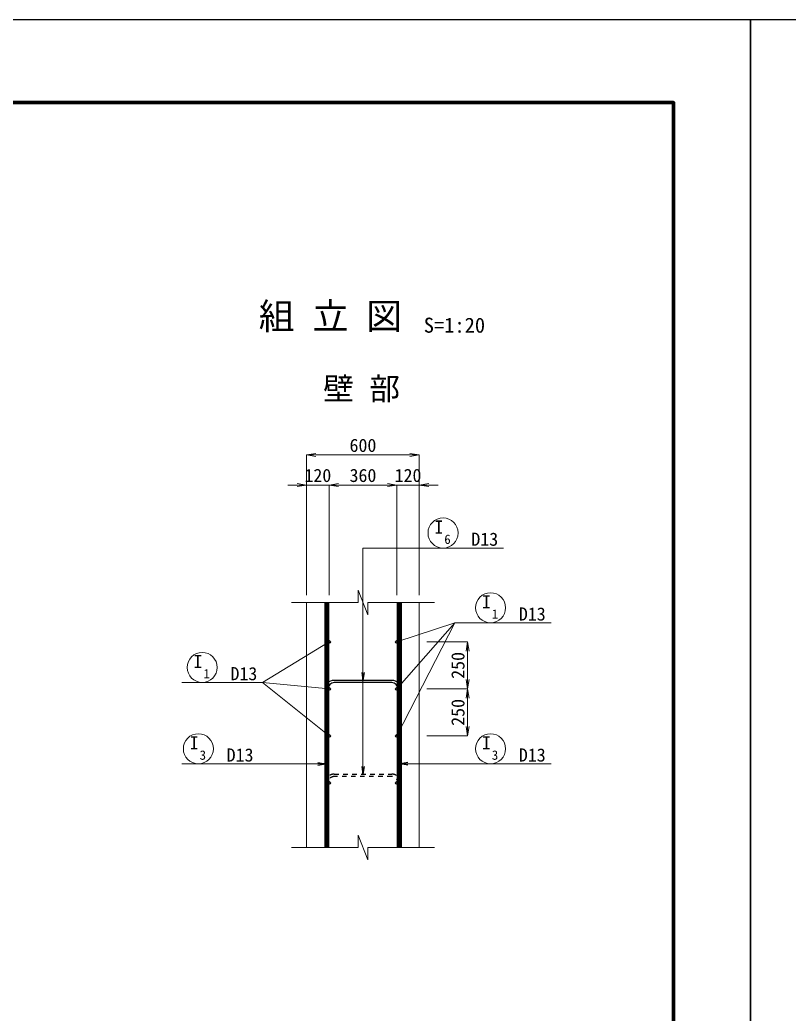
# Model space of a CAD drawing. Header units: millimetres. Extents: x 169470 to 758170, y -17820 to 11880.
# Drawn here: x 664344 to 674582, y -1341 to 11880 of the extents above; entities that cross this region are included whole.
import ezdxf
from ezdxf.enums import TextEntityAlignment as Align

# ---------------------------------------------------------------- set-up
doc = ezdxf.new("R2010")
doc.units = ezdxf.units.MM
doc.header["$LTSCALE"] = 50
doc.header["$PDSIZE"] = 300
doc.linetypes.add('SXF_跳び破線', pattern=[12, 6, -6])
doc.layers.get('Defpoints').update_dxf_attribs({"color": 151})
for name, color, linetype, lineweight in [('D-BGD', 7, 'Continuous', 13), ('D-STR', 1, 'Continuous', 50), ('D-STR-DIM', 7, 'Continuous', 13), ('D-STR-HTXT', 7, 'Continuous', 13), ('D-STR-STR2', 6, 'Continuous', 25), ('D-STR-STR3', 4, 'Continuous', 25), ('D-STR-TXT', 7, 'Continuous', 13), ('D-TTL', 2, 'Continuous', 140)]:
    doc.layers.add(name, color=color, linetype=linetype, lineweight=lineweight)
doc.styles.add('MS ゴシック', font='MS Gothic.ttf')
doc.styles.add('YOKO_GOTHIC', font='MS Gothic.ttf')
doc.dimstyles.new('DIM-50-20', dxfattribs={"dimscale": 50, "dimtxt": 3.5, "dimasz": 2.5, "dimexe": 0, "dimexo": 2, "dimgap": 0.8, "dimtad": 1, "dimdec": 0, "dimlfac": 0.4, "dimzin": 1, "dimdsep": 46, "dimtxsty": 'MS ゴシック', "dimblk": 'OPEN', "dimcen": 0.1, "dimclrd": 256, "dimclre": 256, "dimclrt": 256, "dimaunit": 1, "dimadec": 3, "dimazin": 0, "dimtfac": 1, "dimtdec": 0, "dimtix": 1, "dimtmove": 2, "dimatfit": 3, "dimldrblk": 'OPEN', "dimfxl": 1, "dimlwd": -1, "dimlwe": -1, "dimarcsym": 2})
doc.dimstyles.new('S50', dxfattribs={"dimscale": 50, "dimtxt": 3.5, "dimasz": 2, "dimexe": 1, "dimexo": 1, "dimgap": 1, "dimtad": 1, "dimdec": 0, "dimzin": 1, "dimdsep": 46, "dimtxsty": 'YOKO_GOTHIC', "dimblk": 'OPEN', "dimcen": 0, "dimclrd": 256, "dimclre": 256, "dimclrt": 256, "dimaunit": 1, "dimadec": 3, "dimazin": 0, "dimtfac": 1, "dimtdec": 0, "dimtix": 1, "dimtmove": 2, "dimatfit": 3, "dimldrblk": 'OPEN', "dimfxl": 1, "dimlwd": -1, "dimlwe": -1, "dimarcsym": 0})

# ---------------------------------------------------------------- blocks, each defined once
blk = doc.blocks.new('_Open')
at = {"color": 0, "linetype": 'ByBlock', "lineweight": -2}
for p, q in [((-1, 0.17), (0, 0)), ((-1, -0.17), (0, 0)), ((0, 0), (-1, 0))]:
    blk.add_line(p, q, dxfattribs=at)
blk = doc.blocks.new('*D41')
at = {"layer": 'D-STR-DIM', "transparency": 16777216}
for p, q in [((668160, 4232), (668160, 6094)), ((668285, 6094), (669535, 6094)), ((669660, 4232), (669660, 6094))]:
    blk.add_line(p, q, dxfattribs=at)
at = {"layer": 'Defpoints', "color": 0, "transparency": 16777216}
for p in [(669660, 6094), (668160, 4132), (669660, 4132)]:
    blk.add_point(p, dxfattribs=at)
at = {"layer": 'D-STR-DIM', "transparency": 16777216, "xscale": 125, "yscale": 125, "zscale": 125, "rotation": 180}
blk.add_blockref('_Open', (668160, 6094), dxfattribs=at)
at = {"layer": 'D-STR-DIM', "transparency": 16777216, "xscale": 125, "yscale": 125, "zscale": 125}
blk.add_blockref('_Open', (669660, 6094), dxfattribs=at)
at = {"layer": 'D-STR-DIM', "transparency": 16777216, "insert": (668910, 6221), "char_height": 175, "attachment_point": 5, "style": 'MS ゴシック'}
blk.add_mtext('600', dxfattribs=at)
blk = doc.blocks.new('*D42')
at = {"layer": 'D-STR-DIM', "transparency": 16777216}
for p, q in [((668035, 5694), (667910, 5694)), ((668160, 4232), (668160, 5694)), ((668160, 5694), (668460, 5694)), ((668460, 4232), (668460, 5694)), ((668585, 5694), (668710, 5694))]:
    blk.add_line(p, q, dxfattribs=at)
at = {"layer": 'Defpoints', "color": 0, "transparency": 16777216}
for p in [(668460, 5694), (668160, 4132), (668460, 4132)]:
    blk.add_point(p, dxfattribs=at)
at = {"layer": 'D-STR-DIM', "transparency": 16777216, "xscale": 125, "yscale": 125, "zscale": 125}
blk.add_blockref('_Open', (668160, 5694), dxfattribs=at)
at = {"layer": 'D-STR-DIM', "transparency": 16777216, "xscale": 125, "yscale": 125, "zscale": 125, "rotation": 180}
blk.add_blockref('_Open', (668460, 5694), dxfattribs=at)
at = {"layer": 'D-STR-DIM', "transparency": 16777216, "insert": (668310, 5821), "char_height": 175, "attachment_point": 5, "style": 'MS ゴシック'}
blk.add_mtext('120', dxfattribs=at)
blk = doc.blocks.new('*D43')
at = {"layer": 'D-STR-DIM', "transparency": 16777216}
for p, q in [((668460, 4232), (668460, 5694)), ((668585, 5694), (669235, 5694)), ((669360, 4232), (669360, 5694))]:
    blk.add_line(p, q, dxfattribs=at)
at = {"layer": 'Defpoints', "color": 0, "transparency": 16777216}
for p in [(669360, 5694), (668460, 4132), (669360, 4132)]:
    blk.add_point(p, dxfattribs=at)
at = {"layer": 'D-STR-DIM', "transparency": 16777216, "xscale": 125, "yscale": 125, "zscale": 125, "rotation": 180}
blk.add_blockref('_Open', (668460, 5694), dxfattribs=at)
at = {"layer": 'D-STR-DIM', "transparency": 16777216, "xscale": 125, "yscale": 125, "zscale": 125}
blk.add_blockref('_Open', (669360, 5694), dxfattribs=at)
at = {"layer": 'D-STR-DIM', "transparency": 16777216, "insert": (668910, 5821), "char_height": 175, "attachment_point": 5, "style": 'MS ゴシック'}
blk.add_mtext('360', dxfattribs=at)
blk = doc.blocks.new('*D44')
at = {"layer": 'D-STR-DIM', "transparency": 16777216}
for p, q in [((669235, 5694), (669110, 5694)), ((669360, 4232), (669360, 5694)), ((669360, 5694), (669660, 5694)), ((669660, 4232), (669660, 5694)), ((669785, 5694), (669910, 5694))]:
    blk.add_line(p, q, dxfattribs=at)
at = {"layer": 'Defpoints', "color": 0, "transparency": 16777216}
for p in [(669660, 5694), (669360, 4132), (669660, 4132)]:
    blk.add_point(p, dxfattribs=at)
at = {"layer": 'D-STR-DIM', "transparency": 16777216, "xscale": 125, "yscale": 125, "zscale": 125}
blk.add_blockref('_Open', (669360, 5694), dxfattribs=at)
at = {"layer": 'D-STR-DIM', "transparency": 16777216, "xscale": 125, "yscale": 125, "zscale": 125, "rotation": 180}
blk.add_blockref('_Open', (669660, 5694), dxfattribs=at)
at = {"layer": 'D-STR-DIM', "transparency": 16777216, "insert": (669510, 5821), "char_height": 175, "attachment_point": 5, "style": 'MS ゴシック'}
blk.add_mtext('120', dxfattribs=at)
blk = doc.blocks.new('*D45')
at = {"layer": 'D-STR-DIM', "transparency": 16777216}
for p, q in [((669760, 3609), (670303, 3609)), ((670303, 3484), (670303, 3109)), ((669760, 2984), (670303, 2984))]:
    blk.add_line(p, q, dxfattribs=at)
at = {"layer": 'Defpoints', "color": 0, "transparency": 16777216}
for p in [(669660, 3609), (669660, 2984), (670303, 2984)]:
    blk.add_point(p, dxfattribs=at)
at = {"layer": 'D-STR-DIM', "transparency": 16777216, "xscale": 125, "yscale": 125, "zscale": 125}
for p, rotation in [((670303, 3609), 90), ((670303, 2984), 270)]:
    blk.add_blockref('_Open', p, dxfattribs=dict(at, rotation=rotation))
at = {"layer": 'D-STR-DIM', "transparency": 16777216, "insert": (670175, 3296), "char_height": 175, "attachment_point": 5, "rotation": 90, "style": 'MS ゴシック'}
blk.add_mtext('250', dxfattribs=at)
blk = doc.blocks.new('*D46')
at = {"layer": 'D-STR-DIM', "transparency": 16777216}
for p, q in [((669760, 2984), (670303, 2984)), ((670303, 2859), (670303, 2484)), ((669760, 2359), (670303, 2359))]:
    blk.add_line(p, q, dxfattribs=at)
at = {"layer": 'Defpoints', "color": 0, "transparency": 16777216}
for p in [(669660, 2984), (669660, 2359), (670303, 2359)]:
    blk.add_point(p, dxfattribs=at)
at = {"layer": 'D-STR-DIM', "transparency": 16777216, "xscale": 125, "yscale": 125, "zscale": 125}
for p, rotation in [((670303, 2984), 90), ((670303, 2359), 270)]:
    blk.add_blockref('_Open', p, dxfattribs=dict(at, rotation=rotation))
at = {"layer": 'D-STR-DIM', "transparency": 16777216, "insert": (670175, 2671), "char_height": 175, "attachment_point": 5, "rotation": 90, "style": 'MS ゴシック'}
blk.add_mtext('250', dxfattribs=at)

msp = doc.modelspace()

# ---------------------------------------------------------------- linework, layer by layer
at = {"layer": 'D-BGD'}
for p, q in [((668160.16, 4131.65), (668160.16, 873.78)), ((669660.16, 4131.65), (669660.16, 873.78))]:
    msp.add_line(p, q, dxfattribs=at)
at = {"layer": 'D-STR'}
for p, q in [((668411.41, 4131.65), (668411.41, 873.78)), ((668443.91, 4131.65), (668443.91, 873.78)), ((669376.41, 4131.65), (669376.41, 873.78)), ((669408.91, 4131.65), (669408.91, 873.78))]:
    msp.add_line(p, q, dxfattribs=at)
at = {"layer": 'D-STR-HTXT'}
for p, q in [((669360.16, 2358.69), (670135.11, 3862.25)), ((669360.16, 3608.69), (670135.11, 3862.25)), ((669360.16, 2983.69), (670135.11, 3862.25)), ((670135.11, 3862.25), (671415.15, 3862.25)), ((668460.16, 3608.69), (667574.7, 3068.77)), ((667574.7, 3068.77), (666498.94, 3068.77)), ((668460.16, 2983.69), (667574.7, 3068.77)), ((667574.7, 3068.77), (668460.16, 2358.69)), ((668411.41, 1987.07), (666498.94, 1987.07)), ((669408.91, 1987.07), (671415.15, 1987.07))]:
    msp.add_line(p, q, dxfattribs=at)
for points in [[(669860.16, 4131.65), (668975.16, 4131.65), (668975.16, 3966.65), (668845.16, 4296.65), (668845.16, 4131.65), (667960.16, 4131.65)], [(669860.16, 873.78), (668975.16, 873.78), (668975.16, 708.78), (668845.16, 1038.78), (668845.16, 873.78), (667960.16, 873.78)]]:
    msp.add_lwpolyline(points, dxfattribs=at)
for centre in [(669976.14, 5056.93), (670608.59, 4062.25), (666770.51, 3268.77), (666719.62, 2187.07), (670608.59, 2187.07)]:
    msp.add_circle(centre, 200, dxfattribs=at)
at = {"layer": 'D-STR-STR2'}
for centre in [(668460.16, 3608.69), (669360.16, 3608.69), (668460.16, 2983.69), (669360.16, 2983.69), (668460.16, 2358.69), (669360.16, 2358.69), (668460.16, 1733.69), (669360.16, 1733.69)]:
    msp.add_circle(centre, 16.25, dxfattribs=at)
at = {"layer": 'D-STR-STR3'}
msp.add_lwpolyline([(669408.91, 2983.69), (669408.91, 2833.69), (669376.41, 2833.69), (669376.41, 2983.69, 0.41421356), (669292.66, 3067.44), (668527.66, 3067.44, 0.41421356), (668443.91, 2983.69), (668443.91, 2833.69), (668411.41, 2833.69), (668411.41, 2983.69, -0.41421356), (668527.66, 3099.94), (669292.66, 3099.94, -0.41421356), (669408.91, 2983.69)], format="xyb", dxfattribs=at)
at = {"layer": 'D-STR-STR3', "linetype": 'SXF_跳び破線', "ltscale": 0.2}
msp.add_lwpolyline([(669408.91, 1733.69), (669408.91, 1583.69), (669376.41, 1583.69), (669376.41, 1733.69, 0.41421356), (669292.66, 1817.44), (668527.66, 1817.44, 0.41421356), (668443.91, 1733.69), (668443.91, 1583.69), (668411.41, 1583.69), (668411.41, 1733.69, -0.41421356), (668527.66, 1849.94), (669292.66, 1849.94, -0.41421356), (669408.91, 1733.69)], format="xyb", dxfattribs=at)
at = {"layer": 'D-TTL'}
msp.add_lwpolyline([(633044.53, 10780), (633044.53, -16720), (673044.53, -16720), (673044.53, 10780)], close=True, dxfattribs=at)
at = {"layer": 'Defpoints', "color": 1}
for points in [[(632019.53, 11880), (632019.53, -17820), (674069.53, -17820), (674069.53, 11880)], [(674069.53, 11880), (674069.53, -17820), (716119.53, -17820), (716119.53, 11880)]]:
    msp.add_lwpolyline(points, close=True, dxfattribs=at)

# ---------------------------------------------------------------- texts
at = {"layer": 'D-STR-TXT', "style": 'YOKO_GOTHIC'}
for s, height, p in [('組 立 図', 350, (668477.72, 7660.1)), ('S=1:20', 200, (670127.49, 7660.1))]:
    msp.add_text(s, height=height, dxfattribs=at).set_placement(p, align=Align.BOTTOM_CENTER)
for s, height, p in [('壁 部', 300, (668891.89, 6825.26)), ('I', 175, (669919.87, 5048.62)), ('6', 125, (670035.53, 4910.81)), ('I', 175, (670552.31, 4053.94)), ('1', 125, (670667.97, 3916.13)), ('I', 175, (666714.23, 3260.46)), ('1', 125, (666829.9, 3122.65)), ('I', 175, (666663.34, 2178.76)), ('I', 175, (670552.31, 2178.76)), ('3', 125, (666779, 2040.95)), ('3', 125, (670667.97, 2040.95))]:
    msp.add_text(s, height=height, dxfattribs=at).set_placement(p, align=Align.CENTER)
for p in [(670352.66, 4886.93), (670985.11, 3892.25), (667147.03, 3098.77), (667096.14, 2017.07), (670985.11, 2017.07)]:
    msp.add_text('D13', height=175, dxfattribs=at).set_placement(p)

# ---------------------------------------------------------------- dimensions: what is measured, and where the dimension line sits
at = {"layer": 'D-STR-DIM'}
for base, p1, p2, picture, middle in [((669660.16, 6093.92), (668160.16, 4131.65), (669660.16, 4131.65), '*D41', (668910.16, 6221.42)), ((668460.16, 5693.92), (668160.16, 4131.65), (668460.16, 4131.65), '*D42', (668310.16, 5821.42)), ((669360.16, 5693.92), (668460.16, 4131.65), (669360.16, 4131.65), '*D43', (668910.16, 5821.42)), ((669660.16, 5693.92), (669360.16, 4131.65), (669660.16, 4131.65), '*D44', (669510.16, 5821.42))]:
    dim = msp.add_linear_dim(base=base, p1=p1, p2=p2, dimstyle='DIM-50-20', dxfattribs=at)
    dim.commit()
    dim.dimension.update_dxf_attribs({"geometry": picture, "text_midpoint": middle})
for base, p1, p2, picture, middle in [((670302.9, 2983.69), (669660.16, 3608.69), (669660.16, 2983.69), '*D45', (670175.4, 3296.19)), ((670302.9, 2358.69), (669660.16, 2983.69), (669660.16, 2358.69), '*D46', (670175.4, 2671.19))]:
    dim = msp.add_linear_dim(base=base, p1=p1, p2=p2, angle=90, dimstyle='DIM-50-20', dxfattribs=at)
    dim.commit()
    dim.dimension.update_dxf_attribs({"geometry": picture, "text_midpoint": middle})

# ---------------------------------------------------------------- leaders
at = {"layer": 'D-STR-HTXT'}
for points in [[(668910.16, 1849.94), (668910.16, 4856.93), (670782.71, 4856.93)], [(668910.16, 3099.94), (668910.16, 3434.52)], [(668411.41, 1987.07), (667808.92, 1987.07)], [(669408.91, 1987.07), (670011.39, 1987.07)]]:
    msp.add_leader(points, dimstyle='S50', dxfattribs=at)

doc.saveas('drawing.dxf')
